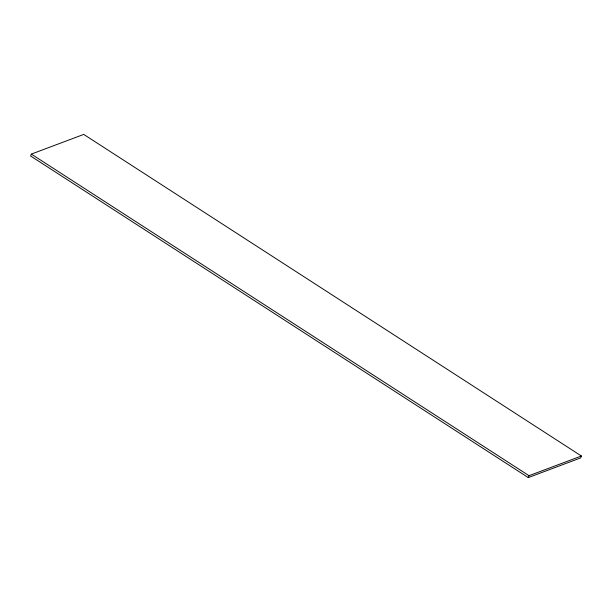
<?xml version="1.0" encoding="UTF-8"?>
<svg xmlns="http://www.w3.org/2000/svg" width="612" height="612" viewBox="0 0 612 612"><rect width="100%" height="100%" fill="white"/><g stroke="black" fill="none" stroke-linecap="round" stroke-linejoin="round"><path stroke-width="0.92" d="M31.342 154.094L30.6 155.991L528.263 477.589L580.658 457.906L581.4 456.009L83.737 134.41L31.342 154.094L529.005 475.685L581.4 456.009M528.263 477.589L529.005 475.685"/></g></svg>
